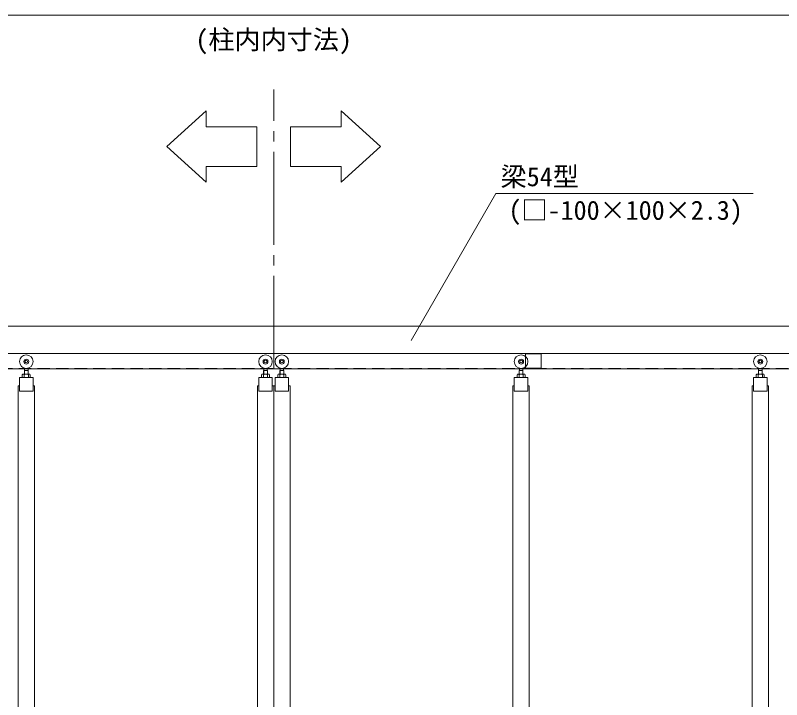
# Model space of a CAD drawing. Units: millimetres, scale not verified. Extents: x -48980 to -28855, y -14438 to 14438.
# Drawn here: x -43231 to -40412, y 6851 to 9368 of the extents above; entities that cross this region are included whole.
import ezdxf
from ezdxf.enums import TextEntityAlignment as Align

# ---------------------------------------------------------------- set-up
doc = ezdxf.new("R2010")
doc.units = ezdxf.units.MM
doc.header["$LTSCALE"] = 38
doc.linetypes.add('CHAIN2', pattern=[12, 9, -1, 1, -1])
doc.linetypes.add('DASHED1', pattern=[1.8, 1.2, -0.6])
for name, color, linetype, lineweight in [('0-6_ﾎﾞﾙﾄ類', 2, 'Continuous', 18), ('0-B_寸法', 3, 'Continuous', 18), ('0-F_中央走行棒', 7, 'Continuous', 18), ('1-0_中央走行棒右', 7, 'Continuous', 18), ('1-1_中央走行棒左', 7, 'Continuous', 18), ('1-2_通芯', 1, 'CHAIN2', 18), ('1-3_吊車', 4, 'DASHED1', 9), ('1-7_文字', 7, 'Continuous', 18), ('1-9_梁54', 7, 'Continuous', 18)]:
    doc.layers.add(name, color=color, linetype=linetype, lineweight=lineweight)
doc.styles.add('ＭＳ ゴシック', font='')
doc.styles.get('ＭＳ ゴシック').set_extended_font_data('MS Gothic')

msp = doc.modelspace()

# ---------------------------------------------------------------- linework, layer by layer
at = {"layer": '0-6_ﾎﾞﾙﾄ類'}
for p, q in [((-43201.32, 8048.05), (-43179.07, 8048.05)), ((-43201.32, 8048.05), (-43197.7, 8048.05)), ((-43197.7, 8046.05), (-43197.7, 8035.05)), ((-43182.7, 8048.05), (-43179.07, 8048.05)), ((-43182.7, 8046.05), (-43182.7, 8035.05)), ((-42321.33, 8048.05), (-42299.08, 8048.05)), ((-42321.33, 8048.05), (-42317.7, 8048.05)), ((-42317.7, 8046.05), (-42317.7, 8035.05)), ((-42302.7, 8048.05), (-42299.08, 8048.05)), ((-42302.7, 8046.05), (-42302.7, 8035.05)), ((-42261.32, 8048.05), (-42239.07, 8048.05)), ((-42261.32, 8048.05), (-42257.7, 8048.05)), ((-42257.7, 8046.05), (-42257.7, 8035.05)), ((-42242.7, 8048.05), (-42239.07, 8048.05)), ((-42242.7, 8046.05), (-42242.7, 8035.05)), ((-41381.32, 8048.05), (-41359.07, 8048.05)), ((-41381.32, 8048.05), (-41377.7, 8048.05)), ((-41377.7, 8046.05), (-41377.7, 8035.05)), ((-41362.7, 8048.05), (-41359.07, 8048.05)), ((-41362.7, 8046.05), (-41362.7, 8035.05)), ((-40501.33, 8048.05), (-40479.08, 8048.05)), ((-40501.33, 8048.05), (-40497.7, 8048.05)), ((-40497.7, 8046.05), (-40497.7, 8035.05)), ((-40482.7, 8048.05), (-40479.08, 8048.05)), ((-40482.7, 8046.05), (-40482.7, 8035.05))]:
    msp.add_line(p, q, dxfattribs=at)
for points in [[(-43175.45, 8046.05), (-43175.45, 8035.05), (-43204.95, 8035.05), (-43204.95, 8046.05)], [(-42295.45, 8046.05), (-42295.45, 8035.05), (-42324.95, 8035.05), (-42324.95, 8046.05)], [(-42235.45, 8046.05), (-42235.45, 8035.05), (-42264.95, 8035.05), (-42264.95, 8046.05)], [(-41355.45, 8046.05), (-41355.45, 8035.05), (-41384.95, 8035.05), (-41384.95, 8046.05)], [(-40475.45, 8046.05), (-40475.45, 8035.05), (-40504.95, 8035.05), (-40504.95, 8046.05)]]:
    msp.add_lwpolyline(points, dxfattribs=at)
for centre, radius, start, end in [((-43201.32, 8043.78), 4.28, 32.227, 147.773), ((-43190.2, 8033), 15.05, 60.137, 119.863), ((-43179.07, 8043.78), 4.28, 32.227, 147.773), ((-42321.33, 8043.78), 4.28, 32.227, 147.773), ((-42310.2, 8033), 15.05, 60.137, 119.863), ((-42299.08, 8043.78), 4.28, 32.227, 147.773), ((-42261.32, 8043.78), 4.28, 32.227, 147.773), ((-42250.2, 8033), 15.05, 60.137, 119.863), ((-42239.07, 8043.78), 4.28, 32.227, 147.773), ((-41381.32, 8043.78), 4.28, 32.227, 147.773), ((-41370.2, 8033), 15.05, 60.137, 119.863), ((-41359.07, 8043.78), 4.28, 32.227, 147.773), ((-40501.33, 8043.78), 4.28, 32.227, 147.773), ((-40490.2, 8033), 15.05, 60.137, 119.863), ((-40479.08, 8043.78), 4.28, 32.227, 147.773)]:
    msp.add_arc(centre, radius, start, end, dxfattribs=at)
at = {"layer": '0-B_寸法'}
msp.add_line((-44925.2, 9367.5), (-39635.2, 9367.5), dxfattribs=at)
at = {"layer": '0-F_中央走行棒'}
for points in [[(-43215.2, 7985.05), (-43165.2, 7985.05), (-43165.2, 8035.05), (-43215.2, 8035.05)], [(-41395.2, 7985.05), (-41345.2, 7985.05), (-41345.2, 8035.05), (-41395.2, 8035.05)], [(-40515.2, 7985.05), (-40465.2, 7985.05), (-40465.2, 8035.05), (-40515.2, 8035.05)]]:
    msp.add_lwpolyline(points, close=True, dxfattribs=at)
for points in [[(-43215.2, 8005.05), (-43220.2, 8005.05), (-43220.2, 6673.05)], [(-43160.2, 6673.05), (-43160.2, 8005.05), (-43165.2, 8005.05)], [(-41395.2, 8005.05), (-41400.2, 8005.05), (-41400.2, 6673.05)], [(-41340.2, 6673.05), (-41340.2, 8005.05), (-41345.2, 8005.05)], [(-40515.2, 8005.05), (-40520.2, 8005.05), (-40520.2, 6673.05)], [(-40460.2, 6673.05), (-40460.2, 8005.05), (-40465.2, 8005.05)]]:
    msp.add_lwpolyline(points, dxfattribs=at)
at = {"layer": '1-0_中央走行棒右'}
msp.add_lwpolyline([(-42275.2, 7985.05), (-42225.2, 7985.05), (-42225.2, 8035.05), (-42275.2, 8035.05)], close=True, dxfattribs=at)
for points in [[(-42275.2, 8005.05), (-42280.2, 8005.05), (-42280.2, 6585.05)], [(-42220.2, 6673.05), (-42220.2, 8005.05), (-42225.2, 8005.05)]]:
    msp.add_lwpolyline(points, dxfattribs=at)
at = {"layer": '1-1_中央走行棒左'}
msp.add_lwpolyline([(-42335.2, 7985.05), (-42285.2, 7985.05), (-42285.2, 8035.05), (-42335.2, 8035.05)], close=True, dxfattribs=at)
for points in [[(-42335.2, 8005.05), (-42340.2, 8005.05), (-42340.2, 6673.05)], [(-42280.2, 6585.05), (-42280.2, 8005.05), (-42285.2, 8005.05)]]:
    msp.add_lwpolyline(points, dxfattribs=at)
at = {"layer": '1-2_通芯'}
msp.add_line((-42280.2, 8067.5), (-42280.2, 9095.07), dxfattribs=at)
at = {"layer": '1-3_吊車', "color": 7, "linetype": 'Continuous', "lineweight": 18}
for p, q in [((-43196.45, 8061.1), (-43196.45, 8069.9)), ((-43183.95, 8061.1), (-43183.95, 8069.9)), ((-42316.45, 8061.1), (-42316.45, 8069.9)), ((-42303.95, 8061.1), (-42303.95, 8069.9)), ((-42256.45, 8061.1), (-42256.45, 8069.9)), ((-42243.95, 8061.1), (-42243.95, 8069.9)), ((-41376.45, 8061.1), (-41376.45, 8069.9)), ((-41363.95, 8061.1), (-41363.95, 8069.9)), ((-40496.45, 8061.1), (-40496.45, 8069.9)), ((-40483.95, 8061.1), (-40483.95, 8069.9)), ((-43198.15, 8048.05), (-43198.15, 8048.1)), ((-43196.9, 8048.05), (-43196.9, 8061.1)), ((-43183.5, 8048.05), (-43183.5, 8061.1)), ((-43182.27, 8048.05), (-43182.27, 8048.1)), ((-42318.15, 8048.05), (-42318.15, 8048.1)), ((-42316.9, 8048.05), (-42316.9, 8061.1)), ((-42303.5, 8048.05), (-42303.5, 8061.1)), ((-42302.25, 8048.05), (-42302.25, 8048.1)), ((-42258.15, 8048.05), (-42258.15, 8048.1)), ((-42256.9, 8048.05), (-42256.9, 8061.1)), ((-42243.5, 8048.05), (-42243.5, 8061.1)), ((-42242.28, 8048.05), (-42242.28, 8048.1)), ((-41378.12, 8048.05), (-41378.12, 8048.1)), ((-41376.9, 8048.05), (-41376.9, 8061.1)), ((-41363.5, 8048.05), (-41363.5, 8061.1)), ((-41362.27, 8048.05), (-41362.27, 8048.1)), ((-40498.12, 8048.05), (-40498.12, 8048.1)), ((-40496.9, 8048.05), (-40496.9, 8061.1)), ((-40483.5, 8048.05), (-40483.5, 8061.1)), ((-40482.25, 8048.05), (-40482.25, 8048.1))]:
    msp.add_line(p, q, dxfattribs=at)
for points in [[(-43198.15, 8048.1), (-43197.2, 8048.1), (-43197.2, 8061.1), (-43190.2, 8061.1)], [(-43182.27, 8048.1), (-43183.2, 8048.1), (-43183.2, 8061.1), (-43190.2, 8061.1)], [(-42318.15, 8048.1), (-42317.2, 8048.1), (-42317.2, 8061.1), (-42310.2, 8061.1)], [(-42302.25, 8048.1), (-42303.2, 8048.1), (-42303.2, 8061.1), (-42310.2, 8061.1)], [(-42258.15, 8048.1), (-42257.2, 8048.1), (-42257.2, 8061.1), (-42250.2, 8061.1)], [(-42242.28, 8048.1), (-42243.2, 8048.1), (-42243.2, 8061.1), (-42250.2, 8061.1)], [(-41378.12, 8048.1), (-41377.2, 8048.1), (-41377.2, 8061.1), (-41370.2, 8061.1)], [(-41362.27, 8048.1), (-41363.2, 8048.1), (-41363.2, 8061.1), (-41370.2, 8061.1)], [(-40498.12, 8048.1), (-40497.2, 8048.1), (-40497.2, 8061.1), (-40490.2, 8061.1)], [(-40482.25, 8048.1), (-40483.2, 8048.1), (-40483.2, 8061.1), (-40490.2, 8061.1)]]:
    msp.add_lwpolyline(points, dxfattribs=at)
for centre, radius in [((-43190.2, 8094.1), 25), ((-42310.2, 8094.1), 25), ((-42250.2, 8094.1), 25), ((-41370.2, 8094.1), 25), ((-40490.2, 8094.1), 25), ((-43190.2, 8094.1), 9), ((-43190.2, 8094.1), 5), ((-42310.2, 8094.1), 9), ((-42310.2, 8094.1), 5), ((-42250.2, 8094.1), 9), ((-42250.2, 8094.1), 5), ((-41370.2, 8094.1), 9), ((-41370.2, 8094.1), 5), ((-40490.2, 8094.1), 9), ((-40490.2, 8094.1), 5)]:
    msp.add_circle(centre, radius, dxfattribs=at)
at = {"layer": '1-7_文字'}
for p, q in [((-41774.97, 8172), (-41462.92, 8712.5)), ((-41462.92, 8712.5), (-41437.97, 8712.5)), ((-41437.97, 8712.5), (-40516.95, 8712.5))]:
    msp.add_line(p, q, dxfattribs=at)
for points in [[(-42673.38, 8884.95), (-42528.95, 9015.73), (-42528.95, 8957.82), (-42342.3, 8957.82), (-42342.3, 8811.83), (-42528.95, 8811.83), (-42528.95, 8753.93)], [(-41887.03, 8884.95), (-42031.45, 9015.73), (-42031.45, 8957.82), (-42218.1, 8957.82), (-42218.1, 8811.83), (-42031.45, 8811.83), (-42031.45, 8753.93)]]:
    msp.add_lwpolyline(points, close=True, dxfattribs=at)
at = {"layer": '1-9_梁54'}
for p, q in [((-41325.2, 8124.5), (-44680.2, 8124.5)), ((-44680.2, 8124.5), (-39880.2, 8124.5)), ((-41296.2, 8122.9), (-41354.2, 8122.9)), ((-39880.2, 8124.5), (-41325.2, 8124.5))]:
    msp.add_line(p, q, dxfattribs=at)
at = {"layer": '1-9_梁54', "color": 4, "linetype": 'DASHED1', "lineweight": 9}
for p, q in [((-41325.2, 8069.1), (-44925.2, 8069.1)), ((-39635.2, 8069.1), (-41325.2, 8069.1))]:
    msp.add_line(p, q, dxfattribs=at)
at = {"layer": '1-9_梁54'}
for points in [[(-39480.2, 8124.5), (-39480.2, 8224.5), (-45080.2, 8224.5), (-45080.2, 8124.5)], [(-44737.2, 8067.5), (-41325.2, 8067.5), (-41325.2, 8070.5), (-41325.2, 8067.5), (-39823.2, 8067.5)]]:
    msp.add_lwpolyline(points, dxfattribs=at)
msp.add_lwpolyline([(-41354.2, 8070.5), (-41296.2, 8070.5), (-41296.2, 8124.5), (-41354.2, 8124.5)], close=True, dxfattribs=at)

# ---------------------------------------------------------------- texts
at = {"layer": '0-B_寸法', "style": 'ＭＳ ゴシック'}
msp.add_text('(柱内内寸法)', height=70.38, dxfattribs=at).set_placement((-42568.2, 9221.9), align=Align.BOTTOM_LEFT)
at = {"layer": '1-7_文字', "style": 'ＭＳ ゴシック'}
for s, p in [('梁54型\u3000\u3000\u3000\u3000\u3000     \u3000\u3000', (-41445.5, 8717.9)), ('(□-100×100×2.3)', (-41416.6, 8594.42))]:
    msp.add_text(s, height=70.38, dxfattribs=at).set_placement(p, align=Align.BOTTOM_LEFT)

doc.saveas('drawing.dxf')
